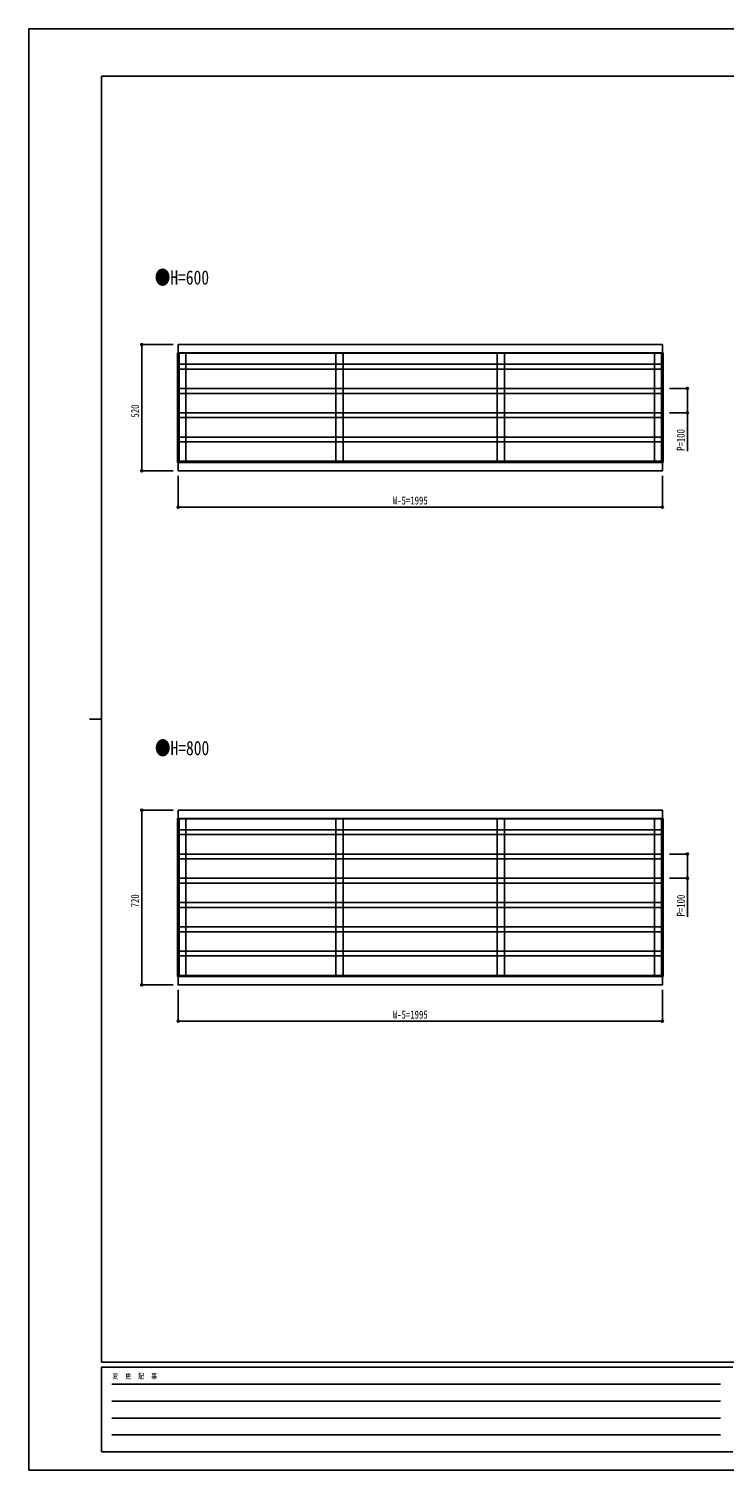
# Model space of a CAD drawing. Units: millimetres, scale not verified. Extents: x -4205 to 4205, y -2970 to 2970.
# Drawn here: x -4205 to -1340, y -2970 to 2970 of the extents above; entities that cross this region are included whole.
import ezdxf
from ezdxf.enums import TextEntityAlignment as Align

# ---------------------------------------------------------------- set-up
doc = ezdxf.new("R2010")
doc.units = ezdxf.units.MM
doc.header["$LTSCALE"] = 16
for name, color, linetype in [('0-1_USER1', 3, 'Continuous'), ('0-2_YKK_A1', 4, 'Continuous'), ('0-3_YKK_D', 6, 'Continuous'), ('0-4_YKK_ZWAK', 7, 'Continuous')]:
    doc.layers.add(name, color=color, linetype=linetype)
doc.styles.add('ＭＳ ゴシック', font='')
doc.styles.get('ＭＳ ゴシック').set_extended_font_data('MS Gothic')

msp = doc.modelspace()

# ---------------------------------------------------------------- linework, layer by layer
at = {"layer": '0-2_YKK_A1'}
for p, q in [((-3593.17, 1634.3), (-3585.97, 1634.3)), ((-3593.17, 1634.3), (-3593.17, 1183.3)), ((-3590.97, 1634.3), (-3590.97, 1183.3)), ((-3588.97, 1634.8), (-3588.97, 1634.3)), ((-1598.97, 1632.8), (-3585.97, 1632.8)), ((-3557.97, 1182.8), (-3557.97, 1634.8)), ((-2939.97, 1182.8), (-2939.97, 1634.8)), ((-2909.97, 1182.8), (-2909.97, 1634.8)), ((-2274.97, 1634.8), (-2274.97, 1182.8)), ((-2244.97, 1634.8), (-2244.97, 1182.8)), ((-1626.97, 1182.8), (-1626.97, 1634.8)), ((-1591.77, 1634.3), (-1598.97, 1634.3)), ((-1595.97, 1634.8), (-1595.97, 1634.3)), ((-1593.97, 1634.3), (-1593.97, 1183.3)), ((-1591.77, 1634.3), (-1591.77, 1183.3)), ((-1598.97, 1587.8), (-3585.97, 1587.8)), ((-1598.97, 1567.8), (-3585.97, 1567.8)), ((-1598.97, 1487.8), (-3585.97, 1487.8)), ((-1598.97, 1467.8), (-3585.97, 1467.8)), ((-1598.97, 1387.8), (-3585.97, 1387.8)), ((-1598.97, 1367.8), (-3585.97, 1367.8)), ((-1598.97, 1287.8), (-3585.97, 1287.8)), ((-1598.97, 1267.8), (-3585.97, 1267.8)), ((-3589.47, 1183.3), (-3589.47, 1182.8)), ((-1598.97, 1187.8), (-3585.97, 1187.8)), ((-1595.47, 1183.3), (-1595.47, 1182.8)), ((-3593.17, -284.38), (-3585.97, -284.38)), ((-3593.17, -284.38), (-3593.17, -935.38)), ((-3590.97, -284.38), (-3590.97, -935.38)), ((-3588.97, -283.88), (-3588.97, -284.38)), ((-1598.97, -285.88), (-3585.97, -285.88)), ((-3557.97, -935.88), (-3557.97, -283.88)), ((-2939.97, -935.88), (-2939.97, -283.88)), ((-2909.97, -935.88), (-2909.97, -283.88)), ((-2274.97, -935.88), (-2274.97, -283.88)), ((-2244.97, -935.88), (-2244.97, -283.88)), ((-1626.97, -935.88), (-1626.97, -283.88)), ((-1591.77, -284.38), (-1598.97, -284.38)), ((-1595.97, -283.88), (-1595.97, -284.38)), ((-1593.97, -284.38), (-1593.97, -935.38)), ((-1591.77, -284.38), (-1591.77, -935.38)), ((-1598.97, -330.88), (-3585.97, -330.88)), ((-1598.97, -350.88), (-3585.97, -350.88)), ((-1598.97, -430.88), (-3585.97, -430.88)), ((-1598.97, -450.88), (-3585.97, -450.88)), ((-1598.97, -530.88), (-3585.97, -530.88)), ((-1598.97, -550.88), (-3585.97, -550.88)), ((-1598.97, -630.88), (-3585.97, -630.88)), ((-1598.97, -650.88), (-3585.97, -650.88)), ((-1598.97, -730.88), (-3585.97, -730.88)), ((-1598.97, -750.88), (-3585.97, -750.88)), ((-1598.97, -830.88), (-3585.97, -830.88)), ((-1598.97, -850.88), (-3585.97, -850.88)), ((-3589.64, -935.38), (-3589.64, -935.88)), ((-1598.97, -930.88), (-3585.97, -930.88)), ((-1595.64, -935.38), (-1595.64, -935.88))]:
    msp.add_line(p, q, dxfattribs=at)
for points in [[(-3589.97, 1668.8), (-1594.97, 1668.8), (-1594.97, 1634.8), (-3589.97, 1634.8)], [(-3589.97, 1182.8), (-1594.97, 1182.8), (-1594.97, 1148.8), (-3589.97, 1148.8)], [(-3589.97, -249.88), (-1594.97, -249.88), (-1594.97, -283.88), (-3589.97, -283.88)], [(-3589.97, -935.88), (-1594.97, -935.88), (-1594.97, -969.88), (-3589.97, -969.88)]]:
    msp.add_lwpolyline(points, close=True, dxfattribs=at)
for points in [[(-3585.97, 1634.3), (-3585.97, 1183.3), (-3593.17, 1183.3)], [(-1598.97, 1634.3), (-1598.97, 1183.3), (-1591.77, 1183.3)], [(-3585.97, -284.38), (-3585.97, -935.38), (-3593.17, -935.38)], [(-1598.97, -284.38), (-1598.97, -935.38), (-1591.77, -935.38)]]:
    msp.add_lwpolyline(points, dxfattribs=at)
at = {"layer": '0-3_YKK_D'}
for p, q in [((-3610.97, 1668.8), (-3740.97, 1668.8)), ((-3739.97, 1668.8), (-3739.97, 1148.8)), ((-1565.77, 1487.8), (-1490.77, 1487.8)), ((-1565.77, 1387.8), (-1490.77, 1387.8)), ((-3610.97, 1148.8), (-3740.97, 1148.8)), ((-3589.97, 1127.8), (-3589.97, 997.8)), ((-1594.97, 1127.8), (-1594.97, 997.8)), ((-3589.97, 998.8), (-1594.97, 998.8)), ((-3610.97, -249.88), (-3740.97, -249.88)), ((-3739.97, -249.88), (-3739.97, -969.88)), ((-1565.77, -430.88), (-1490.77, -430.88)), ((-1565.77, -530.88), (-1490.77, -530.88)), ((-3610.97, -969.88), (-3740.97, -969.88)), ((-3589.97, -990.88), (-3589.97, -1120.88)), ((-1594.97, -990.88), (-1594.97, -1120.88)), ((-3589.97, -1119.88), (-1594.97, -1119.88))]:
    msp.add_line(p, q, dxfattribs=at)
for points in [[(-1491.77, 1487.8), (-1491.77, 1387.8), (-1491.77, 1229.6)], [(-1491.77, -430.88), (-1491.77, -530.88), (-1491.77, -689.08)]]:
    msp.add_lwpolyline(points, dxfattribs=at)
for centre in [(-3739.97, 1668.8), (-1491.77, 1487.8), (-1491.77, 1387.8), (-3739.97, 1148.8), (-3589.97, 998.8), (-1594.97, 998.8), (-3739.97, -249.88), (-1491.77, -430.88), (-1491.77, -530.88), (-3739.97, -969.88), (-3589.97, -1119.88), (-1594.97, -1119.88)]:
    msp.add_circle(centre, 4.25, dxfattribs=at)
at = {"layer": '0-4_YKK_ZWAK'}
for p, q in [((3895.02, 2775), (-3904.98, 2775)), ((-3904.98, -2525), (-3904.98, 2775)), ((-3954.98, 125), (-3904.98, 125)), ((3895.02, -2525), (-3904.98, -2525)), ((-1304.98, -2545), (-3904.98, -2545)), ((-3904.98, -2895), (-3904.98, -2545)), ((-3862.48, -2615), (-1354.98, -2615)), ((-3862.48, -2685), (-1354.98, -2685)), ((-3862.48, -2755), (-1354.98, -2755)), ((-3862.48, -2825), (-1354.98, -2825)), ((-3904.98, -2895), (-1304.98, -2895))]:
    msp.add_line(p, q, dxfattribs=at)
msp.add_lwpolyline([(-4205, -2970), (4205, -2970), (4205, 2970), (-4205, 2970)], close=True, dxfattribs=at)

# ---------------------------------------------------------------- texts
at = {"layer": '0-1_USER1', "style": 'ＭＳ ゴシック', "width": 0.8}
for s, p in [('●H=600', (-3686.01, 1898.46)), ('●H=800', (-3685.33, -40.83))]:
    msp.add_text(s, height=58.65, dxfattribs=at).set_placement(p, align=Align.BOTTOM_LEFT)
at = {"layer": '0-3_YKK_D', "style": 'ＭＳ ゴシック', "width": 0.8}
for s, p in [('520', (-3740.97, 1368)), ('P=100', (-1492.77, 1230.6)), ('720', (-3740.97, -650.68)), ('P=100', (-1492.77, -688.08))]:
    msp.add_text(s, height=32.99, rotation=90, dxfattribs=at).set_placement(p, align=Align.BOTTOM_LEFT)
for p in [(-2705.27, 999.8), (-2705.27, -1118.88)]:
    msp.add_text('W-5=1995', height=32.99, dxfattribs=at).set_placement(p, align=Align.BOTTOM_LEFT)
at = {"layer": '0-4_YKK_ZWAK', "style": 'ＭＳ ゴシック', "width": 0.8}
msp.add_text('変  更  記  事', height=21.99, dxfattribs=at).set_placement((-3861.31, -2600), align=Align.BOTTOM_LEFT)

doc.saveas('drawing.dxf')
